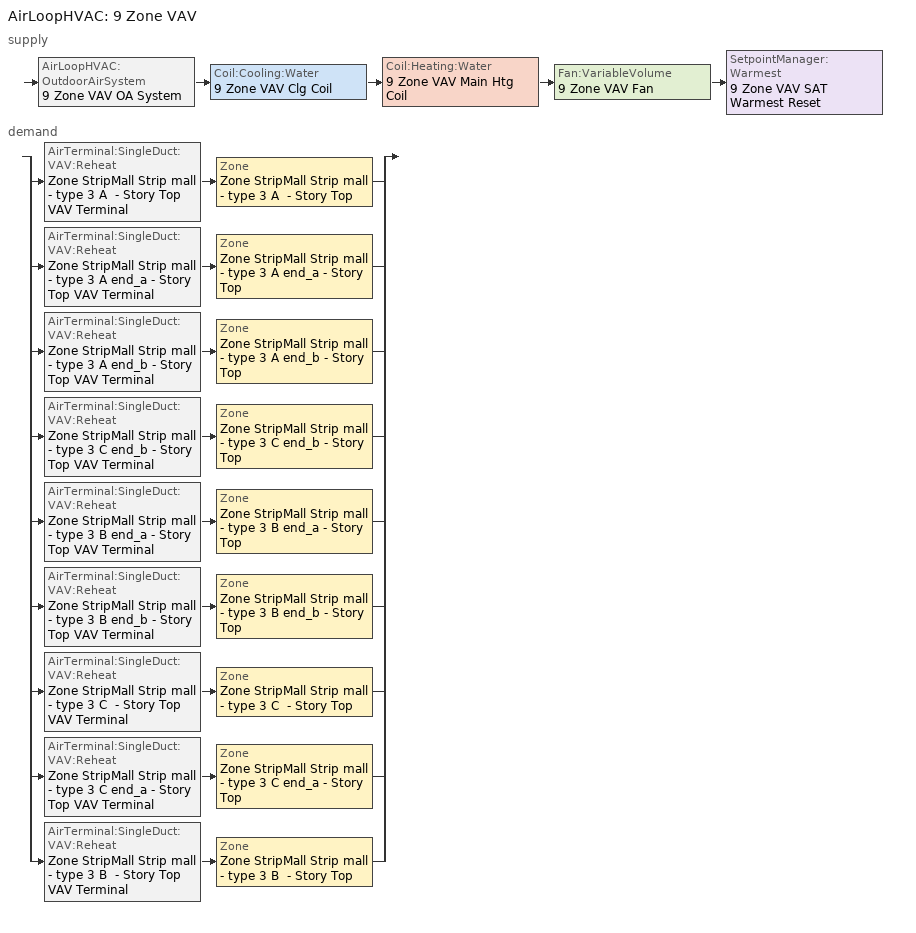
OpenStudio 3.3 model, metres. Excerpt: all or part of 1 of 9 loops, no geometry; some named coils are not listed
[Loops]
AirLoopHVAC '9 Zone VAV'
 supply: AirLoopHVAC:OutdoorAirSystem '9 Zone VAV OA System' > Coil:Cooling:Water '9 Zone VAV Clg Coil' > Coil:Heating:Water '9 Zone VAV Main Htg Coil' > Fan:VariableVolume '9 Zone VAV Fan' > SetpointManager:Warmest '9 Zone VAV SAT Warmest Reset'
 demand: split
  | AirTerminal:SingleDuct:VAV:Reheat 'Zone StripMall Strip mall - type 3 A  - Story Top VAV Terminal' > Zone 'Zone StripMall Strip mall - type 3 A  - Story Top'
  | AirTerminal:SingleDuct:VAV:Reheat 'Zone StripMall Strip mall - type 3 A end_a - Story Top VAV Terminal' > Zone 'Zone StripMall Strip mall - type 3 A end_a - Story Top'
  | AirTerminal:SingleDuct:VAV:Reheat 'Zone StripMall Strip mall - type 3 A end_b - Story Top VAV Terminal' > Zone 'Zone StripMall Strip mall - type 3 A end_b - Story Top'
  | AirTerminal:SingleDuct:VAV:Reheat 'Zone StripMall Strip mall - type 3 C end_b - Story Top VAV Terminal' > Zone 'Zone StripMall Strip mall - type 3 C end_b - Story Top'
  | AirTerminal:SingleDuct:VAV:Reheat 'Zone StripMall Strip mall - type 3 B end_a - Story Top VAV Terminal' > Zone 'Zone StripMall Strip mall - type 3 B end_a - Story Top'
  | AirTerminal:SingleDuct:VAV:Reheat 'Zone StripMall Strip mall - type 3 B end_b - Story Top VAV Terminal' > Zone 'Zone StripMall Strip mall - type 3 B end_b - Story Top'
  | AirTerminal:SingleDuct:VAV:Reheat 'Zone StripMall Strip mall - type 3 C  - Story Top VAV Terminal' > Zone 'Zone StripMall Strip mall - type 3 C  - Story Top'
  | AirTerminal:SingleDuct:VAV:Reheat 'Zone StripMall Strip mall - type 3 C end_a - Story Top VAV Terminal' > Zone 'Zone StripMall Strip mall - type 3 C end_a - Story Top'
  | AirTerminal:SingleDuct:VAV:Reheat 'Zone StripMall Strip mall - type 3 B  - Story Top VAV Terminal' > Zone 'Zone StripMall Strip mall - type 3 B  - Story Top'
[Sizing:Zone] Zone Cooling Design Supply Air Temperature Input Method=SupplyAirTemperature; Zone Cooling Design Supply Air Temperature {C}=12.7778; Zone Cooling Design Supply Air Temperature Difference {deltaC}=11.11; Zone Heating Design Supply Air Temperature Input Method=SupplyAirTemperature; Zone Heating Design Supply Air Temperature {C}=40; Zone Heating Design Supply Air Temperature Difference {deltaC}=11.11; Zone Cooling Design Supply Air Humidity Ratio {kg-H2O/kg-air}=0.0085; Zone Heating Design Supply Air Humidity Ratio {kg-H2O/kg-air}=0.008; Cooling Design Air Flow Method=DesignDayWithLimit; Heating Design Air Flow Method=DesignDay; Account for Dedicated Outdoor Air System=No; Dedicated Outdoor Air System Control Strategy=NeutralSupplyAir; Dedicated Outdoor Air Low Setpoint Temperature for Design {C}=autosize; Dedicated Outdoor Air High Setpoint Temperature for Design {C}=autosize; Design Minimum Zone Ventilation Efficiency=0.6
Zone StripMall Strip mall - type 3 A end_a - Story Top; Zone StripMall Strip mall - type 3 B end_a - Story Top; Zone StripMall Strip mall - type 3 C end_a - Story Top; Zone StripMall Strip mall - type 3 A  - Story Top; Zone StripMall Strip mall - type 3 B  - Story Top; Zone StripMall Strip mall - type 3 C  - Story Top; Zone StripMall Strip mall - type 3 A end_b - Story Top; Zone StripMall Strip mall - type 3 B end_b - Story Top; Zone StripMall Strip mall - type 3 C end_b - Story Top
[Zone equipment]
Zone StripMall Strip mall - type 3 A end_a - Story Top: Zone StripMall Strip mall - type 3 A end_a - Story Top VAV Terminal
Zone StripMall Strip mall - type 3 B end_a - Story Top: Zone StripMall Strip mall - type 3 B end_a - Story Top VAV Terminal
Zone StripMall Strip mall - type 3 C end_a - Story Top: Zone StripMall Strip mall - type 3 C end_a - Story Top VAV Terminal
Zone StripMall Strip mall - type 3 A  - Story Top: Zone StripMall Strip mall - type 3 A  - Story Top VAV Terminal
Zone StripMall Strip mall - type 3 B  - Story Top: Zone StripMall Strip mall - type 3 B  - Story Top VAV Terminal
Zone StripMall Strip mall - type 3 C  - Story Top: Zone StripMall Strip mall - type 3 C  - Story Top VAV Terminal
Zone StripMall Strip mall - type 3 A end_b - Story Top: Zone StripMall Strip mall - type 3 A end_b - Story Top VAV Terminal
Zone StripMall Strip mall - type 3 B end_b - Story Top: Zone StripMall Strip mall - type 3 B end_b - Story Top VAV Terminal
Zone StripMall Strip mall - type 3 C end_b - Story Top: Zone StripMall Strip mall - type 3 C end_b - Story Top VAV Terminal
[AirLoopHVAC]
9 Zone VAV: Availability Schedule=9 Zone VAV Occ Sch; Design Supply Air Flow Rate {m3/s}=autosize; Design Return Air Flow Fraction of Supply Air Flow=1
[Sizing:System]
9 Zone VAV: Type of Load to Size On=Sensible; Design Outdoor Air Flow Rate {m3/s}=22.8239; Central Heating Maximum System Air Flow Ratio=0.3; Preheat Design Temperature {C}=7.22222; Preheat Design Humidity Ratio {kg-H2O/kg-Air}=0.008; Precool Design Temperature {C}=12.7778; Precool Design Humidity Ratio {kg-H2O/kg-Air}=0.008; Central Cooling Design Supply Air Temperature {C}=12.7778; Central Heating Design Supply Air Temperature {C}=12.7778; Sizing Option=Coincident; 100% Outdoor Air in Cooling=No; 100% Outdoor Air in Heating=No; Central Cooling Design Supply Air Humidity Ratio {kg-H2O/kg-Air}=0.0085; Central Heating Design Supply Air Humidity Ratio {kg-H2O/kg-Air}=0.008; Cooling Design Air Flow Method=DesignDay; Heating Design Air Flow Method=DesignDay; System Outdoor Air Method=ZoneSum; Zone Maximum Outdoor Air Fraction=1; Cooling Supply Air Flow Rate Per Floor Area {m3/s-m2}=0.00996765; Cooling Fraction of Autosized Cooling Supply Air Flow Rate=1; Cooling Supply Air Flow Rate Per Unit Cooling Capacity {m3/s-W}=3.94755e-05; Heating Supply Air Flow Rate Per Floor Area {m3/s-m2}=0.00996765; Heating Fraction of Autosized Heating Supply Air Flow Rate=1; Heating Fraction of Autosized Cooling Supply Air Flow Rate=1; Heating Supply Air Flow Rate Per Unit Heating Capacity {m3/s-W}=3.15882e-05; Cooling Design Capacity Method=CoolingDesignCapacity; Cooling Design Capacity {W}=autosize; Cooling Design Capacity Per Floor Area {W/m2}=234.7; Fraction of Autosized Cooling Design Capacity=1; Heating Design Capacity Method=HeatingDesignCapacity; Heating Design Capacity {W}=autosize; Heating Design Capacity Per Floor Area {W/m2}=157; Fraction of Autosized Heating Design Capacity=1; Central Cooling Capacity Control Method=OnOff; Occupant Diversity=autosize
[Fan:VariableVolume]
9 Zone VAV Fan: Availability Schedule=Always On Discrete; Fan Total Efficiency=0.6227; Pressure Rise {Pa}=1389.92; Maximum Flow Rate {m3/s}=Autosize; Fan Power Minimum Flow Rate Input Method=Fraction; Fan Power Minimum Flow Fraction=0.25; Fan Power Minimum Air Flow Rate {m3/s}=0; Motor Efficiency=0.958; Motor In Airstream Fraction=1; Fan Power Coefficient 1=0.04076; Fan Power Coefficient 2=0.0881; Fan Power Coefficient 3=-0.0729; Fan Power Coefficient 4=0.9437; Fan Power Coefficient 5=0
[Controller:OutdoorAir]
9 Zone VAV OA Controller: Minimum Outdoor Air Flow Rate {m3/s}=autosize; Maximum Outdoor Air Flow Rate {m3/s}=Autosize; Economizer Control Type=DifferentialDryBulb; Economizer Control Action Type=ModulateFlow; Lockout Type=LockoutWithHeating; Minimum Limit Type=FixedMinimum; Minimum Outdoor Air Schedule=9 Zone VAV Occ Sch; Controller Mechanical Ventilation=9 Zone VAV Vent Controller; High Humidity Control=No; Heat Recovery Bypass Control Type=BypassWhenOAFlowGreaterThanMinimum
[Controller:MechanicalVentilation]
9 Zone VAV Vent Controller: Availability Schedule=Always On Discrete; System Outdoor Air Method=ZoneSum
[AirLoopHVAC:OutdoorAirSystem]
9 Zone VAV OA System: Controller=9 Zone VAV OA Controller
[AirTerminal:SingleDuct:VAV:Reheat] Availability Schedule=Always On Discrete; Maximum Air Flow Rate {m3/s}=AutoSize; Zone Minimum Air Flow Input Method=Constant; Constant Minimum Air Flow Fraction=0.462866; Fixed Minimum Air Flow Rate {m3/s}=0; Maximum Hot Water or Steam Flow Rate {m3/s}=AutoSize; Minimum Hot Water or Steam Flow Rate {m3/s}=0; Convergence Tolerance=0.001; Damper Heating Action=ReverseWithLimits; Maximum Flow per Zone Floor Area During Reheat {m3/s-m2}=AutoSize; Maximum Flow Fraction During Reheat=0.5; Maximum Reheat Air Temperature {C}=40; Control For Outdoor Air=No
Name | Reheat Coil
Zone StripMall Strip mall - type 3 A  - Story Top VAV Terminal | Zone StripMall Strip mall - type 3 A  - Story Top Reheat Coil
Zone StripMall Strip mall - type 3 A end_a - Story Top VAV Terminal | Zone StripMall Strip mall - type 3 A end_a - Story Top Reheat Coil
Zone StripMall Strip mall - type 3 A end_b - Story Top VAV Terminal | Zone StripMall Strip mall - type 3 A end_b - Story Top Reheat Coil
Zone StripMall Strip mall - type 3 C end_b - Story Top VAV Terminal | Zone StripMall Strip mall - type 3 C end_b - Story Top Reheat Coil
Zone StripMall Strip mall - type 3 B end_a - Story Top VAV Terminal | Zone StripMall Strip mall - type 3 B end_a - Story Top Reheat Coil
Zone StripMall Strip mall - type 3 B end_b - Story Top VAV Terminal | Zone StripMall Strip mall - type 3 B end_b - Story Top Reheat Coil
Zone StripMall Strip mall - type 3 C  - Story Top VAV Terminal | Zone StripMall Strip mall - type 3 C  - Story Top Reheat Coil
Zone StripMall Strip mall - type 3 C end_a - Story Top VAV Terminal | Zone StripMall Strip mall - type 3 C end_a - Story Top Reheat Coil
Zone StripMall Strip mall - type 3 B  - Story Top VAV Terminal | Zone StripMall Strip mall - type 3 B  - Story Top Reheat Coil
[SetpointManager:Warmest]
9 Zone VAV SAT Warmest Reset: Control Variable=Temperature; Minimum Setpoint Temperature {C}=12.7778; Maximum Setpoint Temperature {C}=15.5556; Strategy=MaximumTemperature; Setpoint Node or NodeList=9 Zone VAV Supply Outlet Node
[Schedule:Ruleset]
9 Zone VAV Occ Sch: Default Day Schedule=9 Zone VAV Occ Sch Default; Summer Design Day Schedule=9 Zone VAV Occ Sch Summer Design Day; Winter Design Day Schedule=9 Zone VAV Occ Sch Winter Design Day
[Schedule:Day]
9 Zone VAV Occ Sch Default: 11, 0, 0, 20, 0, 1, 24, 0, 0
9 Zone VAV Occ Sch Winter Design Day; 9 Zone VAV Occ Sch Summer Design Day: 24, 0, 1
9 Zone VAV Occ Sch Saturday: 11, 0, 0, 18, 0, 1, 24, 0, 0
9 Zone VAV Occ Sch Sunday: 12, 0, 0, 17, 0, 1, 24, 0, 0
[Schedule:Rule] Schedule Ruleset=9 Zone VAV Occ Sch; Date Specification Type=DateRange; Start Month=1; Start Day=1; End Month=12; End Day=31
Name | Rule Order | Day Schedule | Apply Saturday | Apply Sunday
9 Zone VAV Occ Sch Saturday Rule | 1 | 9 Zone VAV Occ Sch Saturday | Yes
9 Zone VAV Occ Sch Sunday Rule | 0 | 9 Zone VAV Occ Sch Sunday |  | Yes
[Schedule:Constant]
Always On Discrete: Value=1
